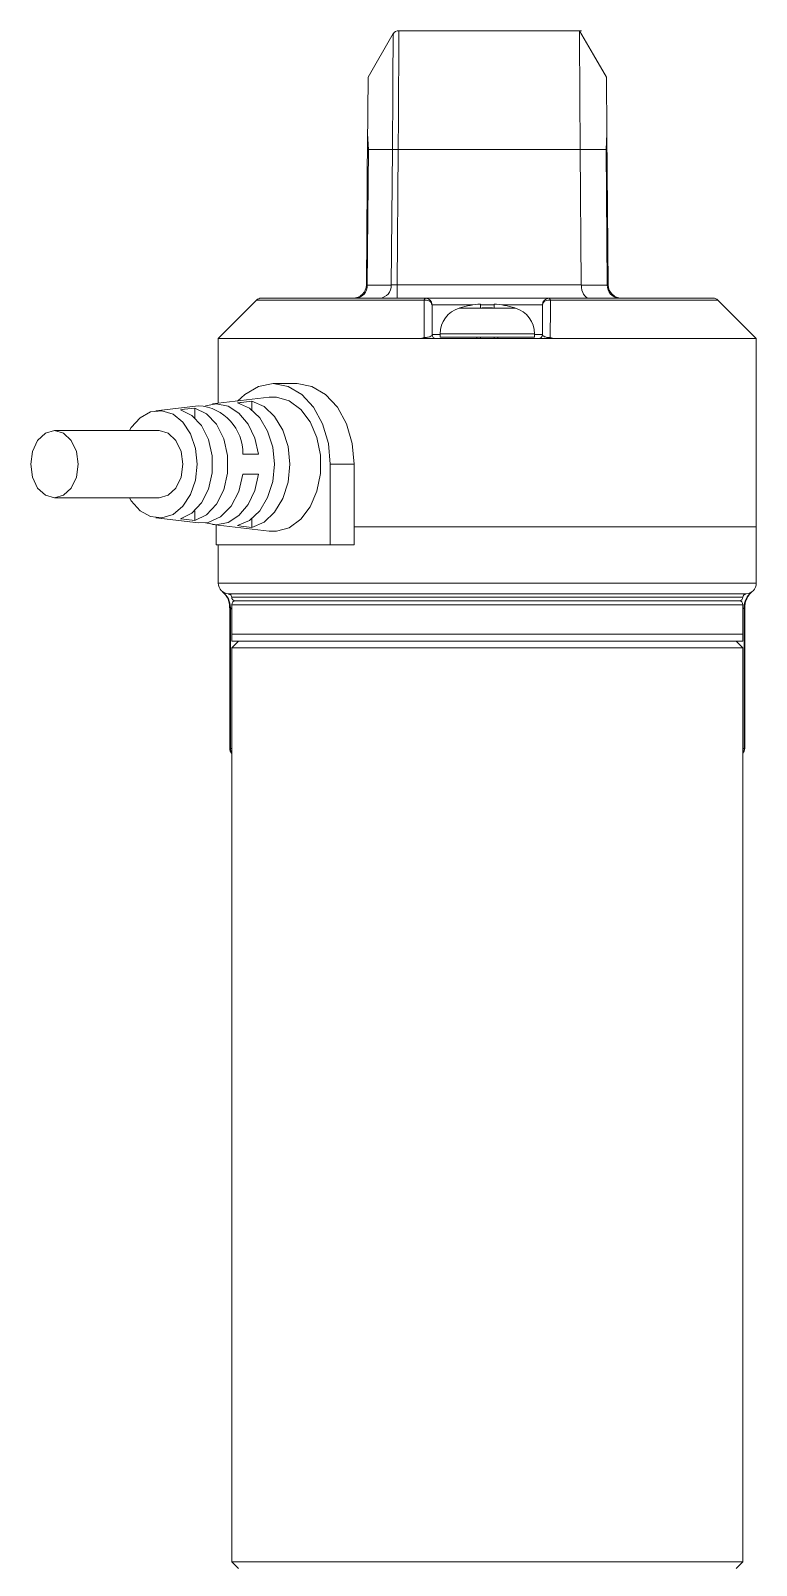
# Model space of a CAD drawing. Header units: millimetres. Extents: x -331 to 5585, y -2655 to 1513.
# Drawn here: x 416.1 to 470.1, y 1217.9 to 1332 of the extents above; entities that cross this region are included whole.
import ezdxf

# ---------------------------------------------------------------- set-up
doc = ezdxf.new("R2010")
doc.units = ezdxf.units.MM

msp = doc.modelspace()

# ---------------------------------------------------------------- linework, layer by layer
at = {"color": 7, "linetype": 'Continuous', "lineweight": 15}
for p, q in [((443.07, 1331.82), (441.2, 1328.59)), ((457.06, 1332.04), (443.49, 1332.04)), ((441.07, 1313.13), (441.16, 1324.4)), ((441.16, 1324.4), (441.22, 1323.2)), ((458.89, 1323.2), (458.95, 1324.4)), ((458.95, 1324.4), (459.05, 1313.13)), ((441.22, 1323.2), (441.13, 1313.12)), ((443.01, 1323.21), (441.22, 1323.2)), ((442.92, 1313.12), (443.01, 1323.21)), ((443.44, 1323.21), (443.35, 1313.13)), ((456.96, 1323.21), (443.44, 1323.21)), ((457.05, 1313.13), (456.96, 1323.21)), ((456.96, 1323.21), (458.89, 1323.2)), ((458.98, 1313.12), (458.89, 1323.2)), ((441.13, 1313.12), (442.92, 1313.12)), ((443.35, 1312.14), (443.35, 1313.13)), ((443.35, 1313.13), (457.05, 1313.13)), ((457.05, 1313.12), (458.98, 1313.12)), ((430.06, 1309.14), (432.91, 1311.99)), ((445.36, 1311.99), (432.91, 1311.99)), ((433.26, 1312.14), (445.46, 1312.14)), ((445.46, 1312.14), (454.66, 1312.14)), ((449.56, 1311.41), (449.56, 1311.7)), ((450.56, 1311.41), (450.56, 1311.7)), ((454.66, 1312.14), (466.85, 1312.14)), ((467.2, 1311.99), (454.75, 1311.99)), ((467.2, 1311.99), (470.06, 1309.14)), ((447.96, 1311.41), (447.99, 1311.41)), ((448, 1311.41), (447.99, 1311.41)), ((448.02, 1311.41), (448, 1311.41)), ((448.02, 1311.41), (449.56, 1311.41)), ((449.56, 1311.41), (449.56, 1311.41)), ((449.67, 1311.41), (449.56, 1311.41)), ((449.67, 1311.41), (450.45, 1311.41)), ((450.56, 1311.41), (450.45, 1311.41)), ((450.56, 1311.41), (450.56, 1311.41)), ((450.56, 1311.41), (452.1, 1311.41)), ((452.12, 1311.41), (452.1, 1311.41)), ((452.12, 1311.41), (452.12, 1311.41)), ((452.12, 1311.41), (452.16, 1311.41)), ((446.56, 1309.5), (446.56, 1309.24)), ((453.56, 1309.24), (453.56, 1309.5)), ((430.06, 1304.32), (430.06, 1309.14)), ((444.97, 1309.14), (430.06, 1309.14)), ((454.41, 1309.14), (445.7, 1309.14)), ((446.56, 1309.24), (450.06, 1309.24)), ((449.25, 1309.24), (449.31, 1309.14)), ((449.56, 1309.24), (449.56, 1309.14)), ((450.06, 1309.24), (453.56, 1309.24)), ((450.56, 1309.24), (450.56, 1309.14)), ((450.81, 1309.14), (450.86, 1309.24)), ((470.06, 1309.14), (455.14, 1309.14)), ((470.06, 1295.14), (470.06, 1309.14)), ((435.92, 1305.79), (434.15, 1305.79)), ((428.59, 1304.14), (425.43, 1303.77)), ((428.31, 1303.24), (428.31, 1303.97)), ((433.85, 1304.77), (429.64, 1304.27)), ((432.56, 1303.83), (432.56, 1304.48)), ((425.66, 1302.29), (417.88, 1302.29)), ((433.04, 1300.54), (431.89, 1300.54)), ((438.39, 1299.79), (440.16, 1299.79)), ((438.39, 1293.79), (438.39, 1299.79)), ((440.16, 1293.79), (440.16, 1299.79)), ((431.89, 1299.04), (433.04, 1299.04)), ((417.88, 1297.29), (425.66, 1297.29)), ((425.43, 1295.8), (428.59, 1295.43)), ((428.31, 1296.33), (428.31, 1295.6)), ((432.56, 1295.74), (432.56, 1295.09)), ((429.64, 1295.3), (433.85, 1294.8)), ((429.9, 1295.27), (429.9, 1293.79)), ((470.06, 1295.14), (440.16, 1295.14)), ((470.06, 1295.14), (470.06, 1290.94)), ((429.9, 1293.79), (438.39, 1293.79)), ((430.06, 1293.79), (430.06, 1290.94)), ((438.39, 1293.79), (440.16, 1293.79)), ((430.06, 1290.94), (470.06, 1290.94)), ((430.82, 1290.14), (469.3, 1290.14)), ((430.91, 1289.11), (430.91, 1278.64)), ((430.97, 1289.09), (430.97, 1278.64)), ((431.06, 1289.89), (431.06, 1289.89)), ((469.06, 1289.89), (431.06, 1289.89)), ((431.06, 1289.34), (431.06, 1287.14)), ((468.81, 1289.64), (431.31, 1289.64)), ((469.06, 1287.14), (469.06, 1289.34)), ((469.15, 1289.09), (469.15, 1278.64)), ((469.2, 1278.64), (469.2, 1289.1)), ((431.06, 1287.14), (431.06, 1286.64)), ((431.06, 1287.14), (469.06, 1287.14)), ((431.56, 1286.64), (431.06, 1286.14)), ((469.06, 1286.64), (431.06, 1286.64)), ((469.06, 1286.14), (468.56, 1286.64)), ((469.06, 1286.64), (469.06, 1287.14)), ((431.06, 1286.14), (431.06, 1218.14)), ((469.06, 1286.14), (431.06, 1286.14)), ((469.06, 1218.14), (469.06, 1286.14)), ((431.06, 1218.14), (431.56, 1217.64)), ((431.06, 1218.14), (469.06, 1218.14)), ((468.56, 1217.64), (469.06, 1218.14))]:
    msp.add_line(p, q, dxfattribs=at)
at = {"color": 8, "linetype": 'Continuous', "lineweight": 15}
for p, q in [((448.99, 1311.64), (445.96, 1311.64)), ((450.57, 1311.64), (449.55, 1311.64)), ((454.16, 1311.64), (451.13, 1311.64)), ((445.96, 1309.44), (446.56, 1309.44)), ((446.56, 1309.5), (450.06, 1309.5)), ((450.06, 1309.5), (453.56, 1309.5)), ((453.56, 1309.44), (454.16, 1309.44)), ((430.97, 1289.09), (430.93, 1289.12)), ((431.06, 1289.89), (469.06, 1289.89)), ((469.06, 1289.34), (431.06, 1289.34)), ((430.91, 1278.64), (430.97, 1278.64)), ((430.97, 1278.64), (431.06, 1278.64)), ((469.06, 1278.64), (469.15, 1278.64)), ((469.15, 1278.64), (469.2, 1278.64))]:
    msp.add_line(p, q, dxfattribs=at)
at = {"color": 7, "linetype": 'Continuous', "lineweight": 15, "flags": 128}
for points in [[(458.93, 1328.57), (457.95, 1330.25), (456.91, 1332.04)], [(445.36, 1311.99), (445.37, 1312.02), (445.38, 1312.05), (445.39, 1312.08), (445.41, 1312.1), (445.42, 1312.11), (445.43, 1312.13), (445.44, 1312.13), (445.46, 1312.14)], [(454.75, 1311.99), (454.74, 1312.02), (454.73, 1312.05), (454.72, 1312.08), (454.71, 1312.1), (454.7, 1312.11), (454.68, 1312.13), (454.67, 1312.13), (454.66, 1312.14)], [(438.39, 1299.79), (438.25, 1301.34), (437.82, 1302.79), (437.15, 1304.03), (436.27, 1304.98), (435.25, 1305.58), (434.15, 1305.79), (433.05, 1305.58), (432.03, 1304.98), (431.5, 1304.47)], [(440.16, 1299.79), (440.01, 1301.34), (439.59, 1302.79), (438.92, 1304.03), (438.04, 1304.98), (437.01, 1305.58), (435.92, 1305.79)], [(423.45, 1302.29), (423.59, 1302.51), (424.25, 1303.25), (425.03, 1303.68), (425.87, 1303.77), (426.7, 1303.51), (427.43, 1302.91), (428, 1302.04), (428.37, 1300.96), (428.49, 1299.79)], [(427.25, 1303.84), (427.54, 1303.88), (428.31, 1303.97)], [(427.25, 1303.84), (428.1, 1303.42), (428.81, 1302.66), (429.33, 1301.63), (429.61, 1300.42), (429.61, 1299.15), (429.33, 1297.94), (428.81, 1296.91), (428.1, 1296.15), (427.25, 1295.73)], [(428.31, 1303.97), (429.19, 1303.54), (429.93, 1302.76), (430.47, 1301.69), (430.75, 1300.44), (430.75, 1299.13), (430.47, 1297.88), (429.93, 1296.81), (429.19, 1296.03), (428.31, 1295.6)], [(429.11, 1304.14), (429.9, 1304.29), (430.79, 1304.11), (431.6, 1303.59), (432.28, 1302.78), (432.77, 1301.73), (433.04, 1300.54)], [(431.5, 1304.35), (432.37, 1303.96), (433.14, 1303.24), (433.73, 1302.25), (434.11, 1301.07), (434.24, 1299.79), (434.11, 1298.5), (433.73, 1297.32), (433.14, 1296.33), (432.37, 1295.61), (431.5, 1295.22)], [(432.56, 1304.48), (433.46, 1304.08), (434.25, 1303.35), (434.86, 1302.33), (435.25, 1301.11), (435.38, 1299.79), (435.25, 1298.46), (434.86, 1297.24), (434.25, 1296.22), (433.46, 1295.49), (432.56, 1295.09)], [(433.85, 1294.8), (434.39, 1294.8), (435.33, 1295.07), (436.19, 1295.7), (436.89, 1296.63), (437.39, 1297.79), (437.65, 1299.1), (437.65, 1300.47), (437.39, 1301.78), (436.89, 1302.94), (436.19, 1303.87), (435.33, 1304.5), (434.39, 1304.77), (433.85, 1304.77)], [(419.65, 1299.79), (419.52, 1298.83), (419.13, 1298.02), (418.56, 1297.48), (417.88, 1297.29), (417.21, 1297.48), (416.63, 1298.02), (416.25, 1298.83), (416.12, 1299.79), (416.25, 1300.74), (416.63, 1301.55), (417.21, 1302.09), (417.88, 1302.29), (418.56, 1302.09), (419.13, 1301.55), (419.52, 1300.74), (419.65, 1299.79)], [(425.66, 1302.29), (426.34, 1302.09), (426.91, 1301.55), (427.3, 1300.74), (427.43, 1299.79), (427.3, 1298.83), (426.91, 1298.02), (426.34, 1297.48), (425.66, 1297.29), (425.66, 1297.29)], [(428.49, 1299.79), (428.37, 1298.61), (428, 1297.53), (427.43, 1296.66), (426.7, 1296.06), (425.87, 1295.8), (425.03, 1295.89), (424.25, 1296.32), (423.59, 1297.06), (423.45, 1297.29)], [(431.89, 1299.04), (431.58, 1297.75), (431.01, 1296.67), (430.23, 1295.88), (429.32, 1295.46), (428.59, 1295.43)], [(433.04, 1299.04), (432.77, 1297.84), (432.28, 1296.79), (431.6, 1295.98), (430.79, 1295.46), (429.9, 1295.29), (429.11, 1295.43)], [(428.31, 1295.6), (427.5, 1295.7), (427.25, 1295.73)], [(432.56, 1295.09), (431.77, 1295.19), (431.5, 1295.22)]]:
    msp.add_lwpolyline(points, dxfattribs=at)
at = {"color": 7, "linetype": 'Continuous', "lineweight": 15}
for centre, radius, start, end in [((443.49, 1331.54), 0.5, 89.9891, 149.9114), ((440.07, 1313.14), 1, 270, 359.5), ((440.2, 1313.07), 0.938, 274.3394, 3.1919), ((441.98, 1313.07), 0.938, 274.3394, 3.1919), ((459.92, 1313.07), 0.938, 176.808, 265.6616), ((460.05, 1313.14), 1, 180.5, 270), ((433.26, 1311.64), 0.5, 90, 135), ((445.49, 1311.53), 0.477, 12.7368, 105.9951), ((445.46, 1311.64), 0.5, 0, 90), ((450.06, 1304.74), 6.98, 94.1066, 106.9848), ((450.06, 1304.74), 6.98, 73.0152, 85.8934), ((454.66, 1311.64), 0.5, 90, 180), ((454.62, 1311.53), 0.477, 74.0049, 167.2632), ((466.85, 1311.64), 0.5, 45, 90), ((448.56, 1309.5), 2, 107.4576, 180), ((445.8, 1310.15), 2.53, 29.9755, 30.2252), ((450.06, 1303.53), 7.9, 87.1836, 92.8164), ((449.33, 1313.04), 3.23, 329.8691, 330.0644), ((451.56, 1309.5), 2, 0, 72.5424), ((446.26, 1309.44), 0.3, 180, 270), ((453.86, 1309.44), 0.3, 270, 0), ((429.93, 1309.44), 0.3, 293.9065, 315.1258), ((428.35, 1300.61), 3.54, 358.7656, 86.197), ((430.86, 1290.94), 0.8, 180, 267.2706), ((429.49, 1289.12), 1.47, 359.079, 53.0977), ((430.81, 1289.89), 0.25, 0, 87.2706), ((469.31, 1289.89), 0.25, 92.7294, 180), ((470.62, 1289.12), 1.47, 126.9027, 180.9207), ((469.26, 1290.94), 0.8, 272.7294, 0), ((431.31, 1289.89), 0.25, 180, 270), ((431.36, 1289.34), 0.3, 90, 180), ((468.76, 1289.34), 0.3, 0, 90), ((468.81, 1289.89), 0.25, 270, 0), ((431.41, 1278.64), 0.5, 180, 224.7237), ((468.7, 1278.64), 0.5, 315.2763, 0)]:
    msp.add_arc(centre, radius, start, end, dxfattribs=at)
at = {"color": 8, "linetype": 'Continuous', "lineweight": 15}
for centre, radius, start, end in [((432.34, 1290.94), 2.3, 233.2092, 235.988), ((467.77, 1290.94), 2.3, 304.012, 306.7908), ((431.47, 1278.63), 0.502, 179.9542, 215.0205), ((468.65, 1278.63), 0.502, 324.9829, 0.0478)]:
    msp.add_arc(centre, radius, start, end, dxfattribs=at)
at = {"color": 7, "linetype": 'Continuous', "lineweight": 15}
for centre, major_axis, ratio, start_param, end_param in [((441.57, 1313.14), (0.5, 0.009), 0.01744, 3.141136, 3.664659), ((443.35, 1313.14), (0.5, 0.009), 0.01744, 3.664659, 4.711856), ((456.47, 1313.14), (-0.021, 1), 0.57711, 4.688557, 4.691751), ((457.63, 1313.14), (0, 1), 0.577388, 1.582717, 3.141593), ((458.55, 1313.14), (0.5, -0.009), 0.01744, 5.760119, 6.283642)]:
    msp.add_ellipse(centre, major_axis=major_axis, ratio=ratio, start_param=start_param, end_param=end_param, dxfattribs=at)
for points, knots in [([(443.01, 1323.21), (443.01, 1323.54), (443.02, 1324.77), (443.04, 1326.92), (443.04, 1329.29), (443.06, 1331.07), (443.06, 1331.63), (443.06, 1331.85), (443.06, 1331.78), (443.06, 1331.78)], [0, 0, 0, 0, 0.071969, 0.273285, 0.488382, 0.703517, 0.918522, 0.996787, 1, 1, 1, 1]), ([(456.96, 1323.21), (456.96, 1323.93), (456.95, 1325.32), (456.94, 1327.23), (456.93, 1328.84), (456.92, 1330.46), (456.92, 1331.77), (456.91, 1331.95), (456.91, 1332.04)], [0, 0, 0, 0, 0.154574, 0.300772, 0.438574, 0.56798, 0.800628, 1, 1, 1, 1]), ([(441.16, 1324.4), (441.17, 1324.69), (441.18, 1325.66), (441.19, 1327.11), (441.2, 1328.34), (441.2, 1328.51), (441.2, 1328.59)], [0, 0, 0, 0, 0.125735, 0.417267, 0.708637, 1, 1, 1, 1]), ([(458.91, 1328.59), (458.91, 1328.51), (458.92, 1328.34), (458.93, 1327.11), (458.94, 1325.66), (458.95, 1324.69), (458.95, 1324.4)], [0, 0, 0, 0, 0.291381, 0.582769, 0.87432, 1, 1, 1, 1]), ([(443.01, 1323.21), (443.03, 1323.21), (443.08, 1323.21), (443.19, 1323.21), (443.31, 1323.21), (443.4, 1323.21), (443.44, 1323.21)], [0, 0, 0, 0, 0.250007, 0.500011, 0.749987, 1, 1, 1, 1]), ([(445.37, 1309.22), (445.37, 1309.67), (445.37, 1310.59), (445.36, 1311.51), (445.36, 1311.99)], [0, 0, 0, 0, 0.484932, 1, 1, 1, 1]), ([(445.96, 1311.64), (445.96, 1311.16), (445.96, 1310.43), (445.96, 1309.69), (445.96, 1309.44)], [0, 0, 0, 0, 0.647134, 1, 1, 1, 1]), ([(454.16, 1309.44), (454.16, 1309.69), (454.16, 1310.43), (454.16, 1311.16), (454.16, 1311.64)], [0, 0, 0, 0, 0.352866, 1, 1, 1, 1]), ([(454.75, 1311.99), (454.75, 1311.51), (454.75, 1310.59), (454.74, 1309.67), (454.74, 1309.22)], [0, 0, 0, 0, 0.515068, 1, 1, 1, 1]), ([(445.37, 1309.22), (445.39, 1309.22), (445.43, 1309.22), (445.5, 1309.22), (445.58, 1309.23), (445.69, 1309.24), (445.82, 1309.28), (445.93, 1309.35), (445.95, 1309.4), (445.96, 1309.44)], [0, 0, 0, 0, 0.037073, 0.107919, 0.144096, 0.256992, 0.414076, 0.644854, 1, 1, 1, 1]), ([(454.16, 1309.44), (454.17, 1309.4), (454.18, 1309.35), (454.3, 1309.28), (454.42, 1309.24), (454.54, 1309.22), (454.64, 1309.22), (454.7, 1309.22), (454.73, 1309.22), (454.74, 1309.22)], [0, 0, 0, 0, 0.355142, 0.585917, 0.742999, 0.855894, 0.928097, 0.962927, 1, 1, 1, 1]), ([(444.97, 1309.14), (445.05, 1309.14), (445.19, 1309.15), (445.32, 1309.2), (445.37, 1309.22), (445.37, 1309.22)], [0, 0, 0, 0, 0.557125, 0.988909, 1, 1, 1, 1]), ([(445.7, 1309.14), (445.51, 1309.14), (445.26, 1309.15), (445.02, 1309.14), (444.97, 1309.14)], [0, 0, 0, 0, 0.800423, 1, 1, 1, 1]), ([(455.14, 1309.14), (454.95, 1309.15), (454.7, 1309.16), (454.46, 1309.14), (454.41, 1309.14)], [0, 0, 0, 0, 0.80031, 1, 1, 1, 1]), ([(454.74, 1309.22), (454.74, 1309.22), (454.8, 1309.2), (454.93, 1309.15), (455.06, 1309.14), (455.14, 1309.14)], [0, 0, 0, 0, 0.011122, 0.444696, 1, 1, 1, 1]), ([(432.56, 1304.48), (432.29, 1304.44), (431.94, 1304.4), (431.59, 1304.36), (431.5, 1304.35)], [0, 0, 0, 0, 0.7456547, 1, 1, 1, 1]), ([(430.37, 1290.29), (430.37, 1290.3), (430.37, 1290.3), (430.41, 1290.26), (430.47, 1290.21), (430.59, 1290.09), (430.76, 1289.84), (430.9, 1289.48), (430.9, 1289.23), (430.89, 1289.11)], [0, 0, 0, 0, 0.165894, 0.253853, 0.308587, 0.375924, 0.57718, 0.806531, 1, 1, 1, 1]), ([(430.83, 1290.14), (430.83, 1290.14), (430.83, 1290.14), (430.84, 1290.13), (430.86, 1290.13), (430.88, 1290.13), (430.92, 1290.11), (430.96, 1290.09), (430.97, 1290.07), (430.98, 1290.07)], [0, 0, 0, 0, 0.311838, 0.451161, 0.529488, 0.609777, 0.760537, 0.954722, 1, 1, 1, 1]), ([(469.09, 1290), (469.1, 1290.02), (469.12, 1290.05), (469.16, 1290.09), (469.2, 1290.11), (469.23, 1290.13), (469.26, 1290.13), (469.27, 1290.13), (469.28, 1290.13), (469.29, 1290.14), (469.29, 1290.14), (469.29, 1290.14)], [0, 0, 0, 0, 0.149919, 0.296436, 0.419282, 0.515949, 0.579255, 0.628113, 0.689263, 0.797403, 1, 1, 1, 1]), ([(469.21, 1289.13), (469.21, 1289.24), (469.22, 1289.47), (469.33, 1289.76), (469.45, 1289.99), (469.57, 1290.14), (469.66, 1290.22), (469.7, 1290.26), (469.72, 1290.28), (469.73, 1290.29), (469.73, 1290.29)], [0, 0, 0, 0, 0.242881, 0.466218, 0.650373, 0.792151, 0.870444, 0.919097, 0.966068, 1, 1, 1, 1])]:
    msp.add_open_spline(points, degree=3, knots=knots, dxfattribs=at)
at = {"color": 8, "linetype": 'Continuous', "lineweight": 15}
for points, knots in [([(443.49, 1332.04), (443.49, 1332.03), (443.49, 1331.97), (443.49, 1331.26), (443.47, 1329.48), (443.47, 1327.03), (443.45, 1324.81), (443.44, 1323.55), (443.44, 1323.21)], [0, 0, 0, 0, 0.078462, 0.294275, 0.510089, 0.725905, 0.927897, 1, 1, 1, 1]), ([(469.15, 1289.1), (469.17, 1289.11), (469.2, 1289.14), (469.16, 1289.11), (469.15, 1289.09)], [0, 0, 0, 0, 0.632573, 1, 1, 1, 1])]:
    msp.add_open_spline(points, degree=3, knots=knots, dxfattribs=at)

doc.saveas('drawing.dxf')
